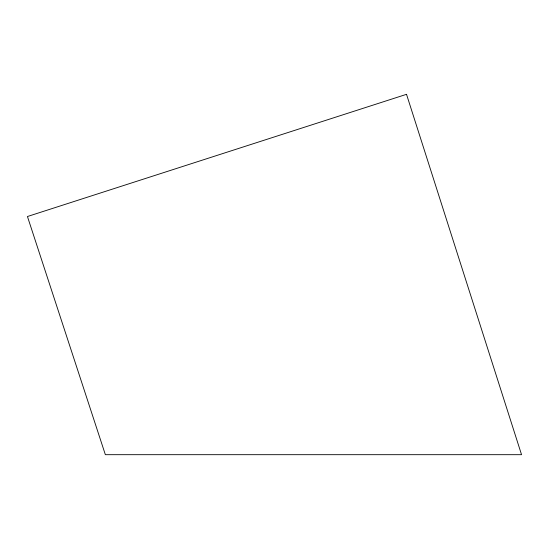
<?xml version="1.0" encoding="UTF-8"?>
<svg xmlns="http://www.w3.org/2000/svg" width="549" height="549" viewBox="0 0 549 549"><rect width="100%" height="100%" fill="white"/><g stroke="black" fill="none" stroke-linecap="round" stroke-linejoin="round"><path stroke-width="0.82" d="M406.521 94.318L27.45 216.519L105.36 454.682L521.55 454.682L406.521 94.318"/></g></svg>
